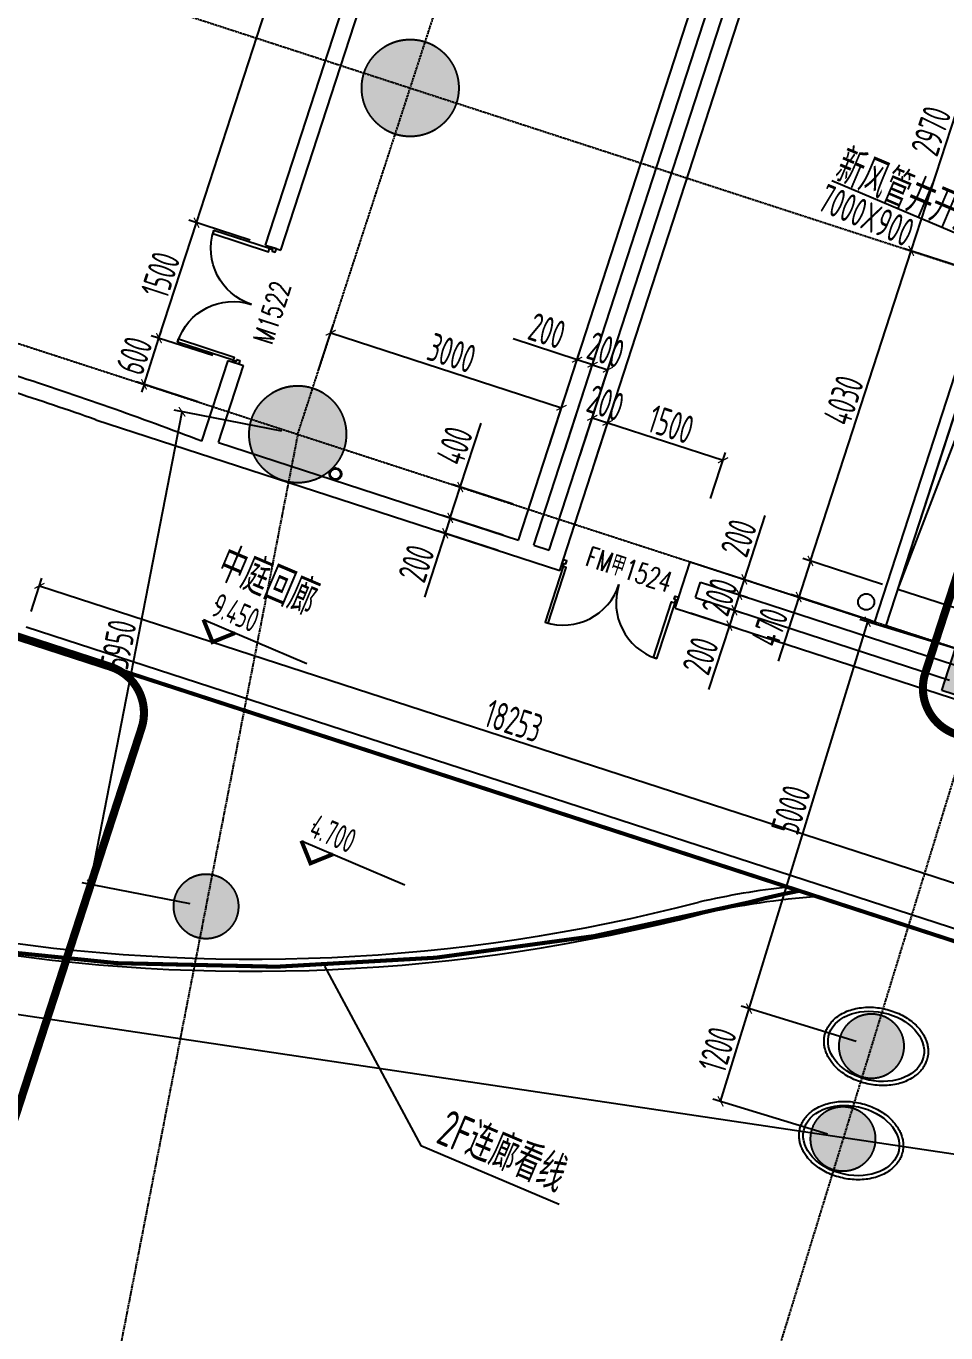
# Model space of a CAD drawing. Extents: x 11778731 to 12007717, y -6694179 to -6363962.
# Drawn here: x 11926542 to 11937913, y -6405151 to -6389000 of the extents above; entities that cross this region are included whole.
import ezdxf
from ezdxf.enums import TextEntityAlignment as Align
from ezdxf.xclip import XClip

# ---------------------------------------------------------------- set-up
doc = ezdxf.new("R2010")
doc.units = 0
doc.header["$LTSCALE"] = 10
doc.header["$MEASUREMENT"] = 0
doc.header["$XCLIPFRAME"] = 0
for name, pattern in [('A3-RG-axis-100$0$CENTER', [2, 1.25, -0.25, 0.25, -0.25]), ('A3-RI-3F$0$DASH', [0.35, 0.25, -0.1]), ('DASHED2', [0.375, 0.25, -0.125])]:
    doc.linetypes.add(name, pattern=pattern)
for name, color, linetype in [('A-CLOD', 200, 'Continuous'), ('A3-RB-3F-100$0$A-DIMS-100', 1, 'Continuous'), ('A3-RG-axis-100$0$A-DIMS-100', 1, 'Continuous'), ('A3-RG-axis-100$0$A-GRID', 1, 'A3-RG-axis-100$0$CENTER'), ('A3-RI-3F$0$A-DOOR', 32, 'Continuous'), ('A3-RI-3F$0$A-FLOR-CURT', 55, 'Continuous'), ('A3-RI-3F$0$A-STRS-HRAL', 80, 'Continuous'), ('A3-RI-3F$0$A-SYMB-VOID', 35, 'Continuous'), ('A3-RI-3F$0$A-WALL', 7, 'Continuous'), ('A3-RI-3F$0$A-WALL-FINI', 95, 'Continuous'), ('A3-RM-3F$0$0P-1', 191, 'Continuous'), ('A3-RM-3F$0$0P-FE-FH-V', 141, 'Continuous'), ('A3-RM-3F$0$A-EQPM', 55, 'Continuous'), ('A3-RS-1F$0$A-HATH-GRAY', 8, 'Continuous'), ('A3-RS-1F$0$A-WALL', 7, 'Continuous'), ('A3-SYMB-3F-100$0$A-SYMB', 4, 'Continuous'), ('A3-SYMB-3F-100$0$A-SYMB-AREA', 4, 'Continuous'), ('A3-SYMB-3F-100$0$A-SYMB-DOOR', 3, 'Continuous'), ('A3-SYMB-3F-100$0$A-SYMB-DOOR1', 3, 'Continuous'), ('A3-SYMB-3F-100$0$A-SYMB-DOOR2', 3, 'Continuous'), ('A3-SYMB-3F-100$0$A-SYMB-DOOR3', 3, 'Continuous'), ('A3-SYMB-3F-100$0$A-SYMB-NAME', 4, 'Continuous'), ('A3-SYMB-3F-100$0$A-SYMB-NAME-E', 4, 'Continuous')]:
    doc.layers.add(name, color=color, linetype=linetype)
doc.styles.add('A3-RB-3F-100$0$XD2008', font='xd-hzs.shx', dxfattribs={"width": 0.7, "bigfont": 'xd-hztxt.shx'})
doc.styles.add('A3-RG-axis-100$0$XD2008', font='xd-hzs.shx', dxfattribs={"width": 0.7, "bigfont": 'xd-hztxt.shx'})
doc.styles.add('A3-SYMB-3F-100$0$ECADI', font='hzs.shx', dxfattribs={"width": 0.7, "bigfont": 'hztxt.shx'})
doc.styles.add('A3-SYMB-3F-100$0$ECADI-TXT', font='simplex.shx', dxfattribs={"bigfont": 'hztxt.shx'})
doc.styles.add('A3-SYMB-3F-100$0$XD2008', font='hzs.shx', dxfattribs={"width": 0.7, "bigfont": 'hztxt.shx'})
doc.dimstyles.new('A3-RB-3F-100$0$XD100$0', dxfattribs={"dimscale": 100, "dimtxt": 3.5, "dimasz": 1, "dimexe": 1, "dimexo": 2, "dimgap": 0.5, "dimtad": 1, "dimdec": 0, "dimdsep": 46, "dimtxsty": 'A3-RB-3F-100$0$XD2008', "dimblk1": 'A3-RB-3F-100$0$_ARCHTICK', "dimblk2": 'A3-RB-3F-100$0$_ARCHTICK', "dimsah": 1, "dimcen": 2.5, "dimclrt": 4, "dimaunit": 1, "dimadec": 0, "dimazin": 0, "dimtfac": 1, "dimtdec": 0, "dimtix": 1, "dimtmove": 0, "dimatfit": 3, "dimfxl": 0, "dimtolj": 1, "dimtzin": 0, "dimarcsym": 0})
doc.dimstyles.new('A3-RG-axis-100$0$XD100$0', dxfattribs={"dimscale": 100, "dimtxt": 3.5, "dimasz": 1, "dimexe": 1, "dimexo": 2, "dimgap": 0.5, "dimtad": 1, "dimdec": 0, "dimdsep": 46, "dimtxsty": 'A3-RG-axis-100$0$XD2008', "dimblk1": 'A3-RG-axis-100$0$_ARCHTICK', "dimblk2": 'A3-RG-axis-100$0$_ARCHTICK', "dimsah": 1, "dimcen": 2.5, "dimclrt": 4, "dimaunit": 1, "dimadec": 0, "dimazin": 0, "dimtfac": 1, "dimtdec": 0, "dimtix": 1, "dimtmove": 0, "dimatfit": 3, "dimfxl": 0, "dimtolj": 1, "dimtzin": 0, "dimarcsym": 0})

# ---------------------------------------------------------------- blocks, each defined once
blk = doc.blocks.new('A3-RI-3F$0$J-双扇门-1500')
for points in [[(25, 80), (25, 805), (65, 805), (65, 80)], [(1475, 80), (1475, 805), (1435, 805), (1435, 80)], [(0, 80), (25, 80), (25, 40), (45, 40), (45, 0), (0, 0)], [(1500, 80), (1475, 80), (1475, 40), (1455, 40), (1455, 0), (1500, 0)]]:
    blk.add_lwpolyline(points, close=True)
for centre, start, end in [((25, 80), 0, 90), ((1475, 80), 90, 180)]:
    blk.add_arc(centre, 725, start, end)
blk = doc.blocks.new('A3-RI-3F')
at = {"layer": 'A3-RI-3F$0$A-FLOR-CURT', "color": 212, "linetype": 'A3-RI-3F$0$DASH', "const_width": 50}
blk.add_lwpolyline([(11917315, -6394313, 0.089248), (11926211, -6398447), (11925703, -6400382, 0.09896), (11935487, -6399828, -0.017803), (11936101, -6399687)], format="xyb", dxfattribs=at)
at = {"layer": 'A3-RI-3F$0$A-FLOR-CURT', "color": 170, "linetype": 'A3-RI-3F$0$DASH', "const_width": 50}
blk.add_lwpolyline([(11926493, -6396565, 0.052123), (11917489, -6394434), (11917228, -6394435), (11916164, -6395948), (11915379, -6395377, 0.263888), (11909910, -6402375), (11909461, -6410947, 0.270782), (11913854, -6418314, 0.242696), (11921643, -6418532), (11929176, -6413825, -0.244698), (11942986, -6412739), (11948447, -6415057, 0.668179), (11951083, -6412467), (11948801, -6406818, 0.221695), (11943856, -6402207), (11926494, -6396566)], format="xyb", dxfattribs=at)
at = {"layer": 'A3-RI-3F$0$A-STRS-HRAL'}
for p, q in [((11926542, -6396424), (11943902, -6402064)), ((11926494, -6396566), (11943856, -6402207))]:
    blk.add_line(p, q, dxfattribs=at)
for centre, radius, start, end in [((11936938, -6408739), 9150, 96.1373, 103.1372), ((11936938, -6408739), 9000, 93.909, 103.1372), ((11929338, -6378532), 22000, 260.5903, 284.5336), ((11929338, -6378532), 22150, 260.5903, 284.5336)]:
    blk.add_arc(centre, radius, start, end, dxfattribs=at)
at = {"layer": 'A3-RI-3F$0$A-SYMB-VOID'}
blk.add_lwpolyline([(11909493, -6410336), (11913493, -6399283), (11947092, -6404294)], dxfattribs=at)
at = {"layer": 'A3-RI-3F$0$A-WALL'}
for p, q in [((11932630, -6395352), (11937342, -6380849)), ((11932820, -6395414), (11937533, -6380911)), ((11933010, -6395476), (11937723, -6380972)), ((11933324, -6395157), (11937913, -6381034)), ((11929503, -6391708), (11932686, -6381912)), ((11929693, -6391770), (11932876, -6381974)), ((11937033, -6396363), (11939388, -6389116)), ((11937176, -6396409), (11939484, -6389305)), ((11929503, -6391708), (11929693, -6391770)), ((11928716, -6394131), (11929040, -6393134)), ((11929040, -6393134), (11929230, -6393196)), ((11928921, -6394147), (11929230, -6393196)), ((11927405, -6393865), (11933139, -6395728)), ((11928921, -6394147), (11932630, -6395352)), ((11933139, -6395728), (11933324, -6395157)), ((11932820, -6395414), (11933010, -6395476)), ((11934565, -6396192), (11934751, -6395621)), ((11934751, -6395621), (11937033, -6396363)), ((11934817, -6396063), (11934879, -6395873)), ((11934879, -6395873), (11938018, -6396893)), ((11934817, -6396063), (11937956, -6397083)), ((11934565, -6396192), (11942364, -6398726)), ((11937176, -6396409), (11938032, -6396687))]:
    blk.add_line(p, q, dxfattribs=at)
for radius, start, end in [(47550, 69.1562, 72.1069), (47350, 70.7531, 72.0977)]:
    blk.add_arc((11911797, -6438569), radius, start, end, dxfattribs=at)
at = {"layer": 'A3-RI-3F$0$A-WALL-FINI'}
for centre in [(11937050, -6401610), (11936743, -6402774)]:
    blk.add_ellipse(centre, major_axis=(587, -125), ratio=0.708333, dxfattribs=at)
for points in [[(11937686, -6401746), (11937689, -6401734), (11937691, -6401721), (11937694, -6401691), (11937694, -6401673), (11937693, -6401637), (11937691, -6401619), (11937684, -6401584), (11937679, -6401566), (11937667, -6401531), (11937660, -6401514), (11937644, -6401480), (11937634, -6401463), (11937613, -6401431), (11937602, -6401415), (11937571, -6401376), (11937550, -6401355), (11937505, -6401313), (11937481, -6401294), (11937429, -6401258), (11937402, -6401241), (11937345, -6401211), (11937315, -6401197), (11937253, -6401174), (11937221, -6401163), (11937157, -6401146), (11937124, -6401140), (11937058, -6401130), (11937025, -6401127), (11936959, -6401125), (11936927, -6401126), (11936862, -6401132), (11936831, -6401137), (11936769, -6401150), (11936740, -6401158), (11936683, -6401179), (11936656, -6401191), (11936605, -6401219), (11936581, -6401235), (11936541, -6401266), (11936525, -6401281), (11936495, -6401312), (11936482, -6401329), (11936458, -6401364), (11936448, -6401382), (11936432, -6401417), (11936426, -6401434), (11936416, -6401467), (11936412, -6401485), (11936408, -6401519), (11936407, -6401537), (11936407, -6401572), (11936409, -6401590), (11936415, -6401625), (11936419, -6401642), (11936429, -6401677), (11936436, -6401694), (11936451, -6401728), (11936460, -6401745), (11936479, -6401777), (11936490, -6401793), (11936520, -6401832), (11936539, -6401854), (11936583, -6401896), (11936606, -6401915), (11936656, -6401952), (11936683, -6401969), (11936739, -6402001), (11936769, -6402015), (11936829, -6402040), (11936861, -6402051), (11936924, -6402069), (11936957, -6402076), (11937022, -6402087), (11937055, -6402091), (11937121, -6402095), (11937154, -6402095), (11937218, -6402091), (11937250, -6402087), (11937312, -6402075), (11937342, -6402068), (11937399, -6402049), (11937427, -6402037), (11937479, -6402011), (11937504, -6401996), (11937545, -6401966), (11937563, -6401952), (11937595, -6401920), (11937610, -6401903), (11937636, -6401868), (11937647, -6401849), (11937664, -6401814), (11937671, -6401798), (11937680, -6401770), (11937684, -6401758), (11937686, -6401746)], [(11937379, -6402910), (11937381, -6402897), (11937383, -6402885), (11937386, -6402855), (11937387, -6402837), (11937385, -6402801), (11937383, -6402783), (11937376, -6402748), (11937372, -6402730), (11937360, -6402695), (11937353, -6402678), (11937336, -6402644), (11937327, -6402627), (11937306, -6402594), (11937294, -6402579), (11937263, -6402540), (11937243, -6402519), (11937198, -6402477), (11937174, -6402458), (11937122, -6402422), (11937095, -6402405), (11937037, -6402375), (11937007, -6402361), (11936946, -6402337), (11936914, -6402327), (11936850, -6402310), (11936817, -6402304), (11936751, -6402294), (11936718, -6402291), (11936652, -6402289), (11936619, -6402290), (11936555, -6402296), (11936523, -6402300), (11936462, -6402314), (11936432, -6402322), (11936376, -6402343), (11936348, -6402355), (11936297, -6402383), (11936273, -6402398), (11936234, -6402430), (11936218, -6402444), (11936188, -6402476), (11936174, -6402493), (11936150, -6402528), (11936140, -6402546), (11936124, -6402581), (11936118, -6402598), (11936108, -6402631), (11936105, -6402648), (11936100, -6402683), (11936099, -6402701), (11936100, -6402736), (11936101, -6402754), (11936107, -6402789), (11936111, -6402806), (11936122, -6402841), (11936128, -6402858), (11936143, -6402892), (11936152, -6402909), (11936172, -6402941), (11936183, -6402957), (11936212, -6402996), (11936232, -6403018), (11936275, -6403060), (11936299, -6403079), (11936349, -6403116), (11936376, -6403133), (11936432, -6403165), (11936461, -6403179), (11936522, -6403204), (11936553, -6403215), (11936617, -6403233), (11936649, -6403240), (11936715, -6403251), (11936748, -6403255), (11936814, -6403259), (11936846, -6403258), (11936911, -6403255), (11936942, -6403251), (11937004, -6403239), (11937034, -6403231), (11937092, -6403213), (11937120, -6403201), (11937172, -6403175), (11937196, -6403160), (11937238, -6403130), (11937255, -6403115), (11937288, -6403084), (11937302, -6403067), (11937328, -6403032), (11937340, -6403013), (11937357, -6402978), (11937364, -6402962), (11937373, -6402933), (11937376, -6402922), (11937379, -6402910)]]:
    blk.add_open_spline(points, degree=3, knots=[0, 0, 0, 0, 0.076523, 0.076523, 0.183626, 0.183626, 0.290729, 0.290729, 0.397831, 0.397831, 0.504934, 0.504934, 0.612037, 0.612037, 0.719139, 0.719139, 0.87668, 0.87668, 1.03422, 1.03422, 1.191761, 1.191761, 1.349301, 1.349301, 1.506841, 1.506841, 1.664382, 1.664382, 1.821922, 1.821922, 1.979462, 1.979462, 2.137003, 2.137003, 2.294543, 2.294543, 2.452083, 2.452083, 2.609624, 2.609624, 2.73537, 2.73537, 2.861116, 2.861116, 2.986863, 2.986863, 3.092591, 3.092591, 3.198319, 3.198319, 3.304047, 3.304047, 3.409776, 3.409776, 3.515504, 3.515504, 3.621232, 3.621232, 3.72696, 3.72696, 3.832689, 3.832689, 3.989552, 3.989552, 4.146415, 4.146415, 4.303278, 4.303278, 4.460141, 4.460141, 4.617004, 4.617004, 4.773867, 4.773867, 4.93073, 4.93073, 5.087593, 5.087593, 5.244456, 5.244456, 5.401319, 5.401319, 5.558182, 5.558182, 5.715045, 5.715045, 5.84446, 5.84446, 5.973874, 5.973874, 6.103289, 6.103289, 6.20947, 6.20947, 6.283185, 6.283185, 6.283185, 6.283185], dxfattribs=at)
at = {"layer": 'A3-RI-3F$0$A-DOOR', "xscale": -1, "rotation": 71.99754863190459}
blk.add_blockref('A3-RI-3F$0$J-双扇门-1500', (11929636, -6391751), dxfattribs=at)
at = {"layer": 'A3-RI-3F$0$A-DOOR', "rotation": 162.0000000041102}
blk.add_blockref('A3-RI-3F$0$J-双扇门-1500', (11934609, -6396058), dxfattribs=at)
blk = doc.blocks.new('A3-RG-axis-100$0$_ARCHTICK')
at = {"color": 0, "linetype": 'ByBlock', "const_width": 0.15}
blk.add_lwpolyline([(-0.5, -0.5), (0.5, 0.5)], dxfattribs=at)
blk = doc.blocks.new('*D288')
at = {"layer": 'A3-RG-axis-100$0$A-DIMS-100', "color": 0, "lineweight": -2}
for p, q in [((11935128, -6402290), (11935480, -6401143)), ((11936802, -6401548), (11935384, -6401113)), ((11936450, -6402696), (11935033, -6402261))]:
    blk.add_line(p, q, dxfattribs=at)
at = {"layer": 'A3-RG-axis-100$0$A-DIMS-100', "color": 0, "lineweight": -2, "xscale": 100, "yscale": 100, "zscale": 100}
for p, rotation in [((11935480, -6401143), 72.94645626420272), ((11935128, -6402290), 252.9464562642027)]:
    blk.add_blockref('A3-RG-axis-100$0$_ARCHTICK', p, dxfattribs=dict(at, rotation=rotation))
at = {"layer": 'A3-RG-axis-100$0$A-DIMS-100', "color": 4, "insert": (11935089, -6401650), "char_height": 350, "attachment_point": 5, "rotation": 72.9465, "style": 'A3-RG-axis-100$0$XD2008'}
blk.add_mtext('\\A1;1200', dxfattribs=at)
blk = doc.blocks.new('*D289')
at = {"layer": 'A3-RG-axis-100$0$A-DIMS-100', "color": 0, "lineweight": -2}
for p, q in [((11935480, -6401143), (11936947, -6396362)), ((11938269, -6396767), (11936851, -6396333)), ((11936802, -6401548), (11935384, -6401113))]:
    blk.add_line(p, q, dxfattribs=at)
at = {"layer": 'A3-RG-axis-100$0$A-DIMS-100', "color": 0, "lineweight": -2, "xscale": 100, "yscale": 100, "zscale": 100}
for p, rotation in [((11936947, -6396362), 72.94645626422133), ((11935480, -6401143), 252.9464562642213)]:
    blk.add_blockref('A3-RG-axis-100$0$_ARCHTICK', p, dxfattribs=dict(at, rotation=rotation))
at = {"layer": 'A3-RG-axis-100$0$A-DIMS-100', "color": 4, "insert": (11935998, -6398686), "char_height": 350, "attachment_point": 5, "rotation": 72.9465, "style": 'A3-RG-axis-100$0$XD2008'}
blk.add_mtext('\\A1;5000', dxfattribs=at)
blk = doc.blocks.new('*D314')
at = {"layer": 'A3-RG-axis-100$0$A-DIMS-100', "color": 0, "lineweight": -2}
for p, q in [((11927336, -6399608), (11928470, -6393767)), ((11929704, -6394007), (11928372, -6393748)), ((11928569, -6399848), (11927237, -6399589))]:
    blk.add_line(p, q, dxfattribs=at)
at = {"layer": 'A3-RG-axis-100$0$A-DIMS-100', "color": 0, "lineweight": -2, "xscale": 100, "yscale": 100, "zscale": 100}
for p, rotation in [((11928470, -6393767), 79.00517451069146), ((11927336, -6399608), 259.0051745106915)]:
    blk.add_blockref('A3-RG-axis-100$0$_ARCHTICK', p, dxfattribs=dict(at, rotation=rotation))
at = {"layer": 'A3-RG-axis-100$0$A-DIMS-100', "color": 4, "insert": (11927682, -6396645), "char_height": 350, "attachment_point": 5, "rotation": 79.0052, "style": 'A3-RG-axis-100$0$XD2008'}
blk.add_mtext('\\A1;5950', dxfattribs=at)
blk = doc.blocks.new('A3-SYMB-3F-100$0$ECADI-TAG-HGHT（国标）')
at = {"color": 1}
blk.add_line((-2.12, 2.12), (11.77, 2.12), dxfattribs=at)
at = {"color": 1, "const_width": 0.5}
blk.add_lwpolyline([(-2.12, 2.12), (0, 0), (2.12, 2.12)], dxfattribs=at)
at = {"color": 1}
blk.add_point((-1.48, 4.6), dxfattribs=at)
at = {"style": 'A3-SYMB-3F-100$0$XD2008', "width": 0.7}
blk.add_attdef('FL', text='', height=3, dxfattribs=at).set_placement((-2.69, 2.97), align=Align.RIGHT)
for tag, p in [('F.F.L.', (2.28, 2.97)), ('T.O.S.', (2.28, -1.1))]:
    blk.add_attdef(tag, p, '', height=3, dxfattribs=at)
blk = doc.blocks.new('A3-SYMB-3F-100$0$ECADI-TAG-ROOM')
at = {"layer": 'A3-SYMB-3F-100$0$A-SYMB-AREA', "style": 'A3-SYMB-3F-100$0$ECADI', "width": 0.7}
blk.add_attdef('340M2', text='', height=2.5, dxfattribs=at).set_placement((7.17, -1.75), align=Align.MIDDLE_LEFT)
at = {"layer": 'A3-SYMB-3F-100$0$A-SYMB-NAME', "style": 'A3-SYMB-3F-100$0$ECADI', "width": 0.7}
blk.add_attdef('CHINESENAME', (-5.13, 0.09), '', height=4.5, dxfattribs=at)
at = {"layer": 'A3-SYMB-3F-100$0$A-SYMB-NAME-E', "style": 'A3-SYMB-3F-100$0$ECADI', "width": 0.7}
for tag, p in [('ENGLISHHIGH', (-5.13, 8.04)), ('ENGLISHLOW', (-5.13, 4.84))]:
    blk.add_attdef(tag, p, '', height=2.5, dxfattribs=at)
blk = doc.blocks.new('A3-SYMB-3F-100$0$ECADI-TAG-DOOR')
at = {"layer": 'A3-SYMB-3F-100$0$A-SYMB-DOOR', "style": 'A3-SYMB-3F-100$0$ECADI-TXT', "width": 0.7}
for tag, p in [('门窗主编号1', (-6.41, 7.26)), ('门窗主编号2', (2.08, 7.26))]:
    blk.add_attdef(tag, p, '', height=2.5, dxfattribs=at)
at = {"layer": 'A3-SYMB-3F-100$0$A-SYMB-DOOR', "style": 'A3-SYMB-3F-100$0$ECADI-TXT', "width": 0.7, "flags": 1}
for tag, p in [('洞口尺寸(宽X高)', (-6.42, 1.62)), ('备注', (-6.39, -1.21))]:
    blk.add_attdef(tag, p, '', height=2.5, dxfattribs=at)
at = {"layer": 'A3-SYMB-3F-100$0$A-SYMB-DOOR1', "style": 'A3-SYMB-3F-100$0$ECADI-TXT', "width": 0.7}
blk.add_attdef('门窗辅编号1', (-6.41, 4.41), '', height=2.5, dxfattribs=at)
at = {"layer": 'A3-SYMB-3F-100$0$A-SYMB-DOOR2', "style": 'A3-SYMB-3F-100$0$ECADI-TXT', "width": 0.7}
blk.add_attdef('门窗辅编号2', (-2.86, 4.41), '', height=2.5, dxfattribs=at)
at = {"layer": 'A3-SYMB-3F-100$0$A-SYMB-DOOR3', "style": 'A3-SYMB-3F-100$0$ECADI-TXT', "width": 0.7}
blk.add_attdef('门窗辅编号3', (2.32, 4.41), '', height=2.5, dxfattribs=at)
blk = doc.blocks.new('A3-SYMB-3F-100')
at = {"layer": 'A3-SYMB-3F-100$0$A-SYMB'}
for points in [[(11938445, -6392543), (11938205, -6391634), (11936503, -6390911)], [(11930231, -6400617), (11931422, -6402834), (11933131, -6403560)]]:
    blk.add_lwpolyline(points, dxfattribs=at)
ref = blk.add_blockref('A3-SYMB-3F-100$0$ECADI-TAG-ROOM', (11936606, -6390950), dxfattribs=dict(at, xscale=-99.99999999989049, yscale=100.0000000001164, rotation=337.0000000008721))
ref.add_attrib('CHINESENAME', '新风管井开洞', (11936510, -6390900), dxfattribs={"height": 450, "rotation": 337, "style": 'A3-SYMB-3F-100$0$ECADI', "width": 0.7})
ref = blk.add_blockref('A3-SYMB-3F-100$0$ECADI-TAG-ROOM', (11936403, -6391314), dxfattribs=dict(at, xscale=-99.99999999989049, yscale=100.0000000001164, rotation=337.0000000008721))
ref.add_attrib('CHINESENAME', '7000X900', (11936307, -6391264), dxfattribs={"height": 350, "rotation": 337, "style": 'A3-SYMB-3F-100$0$ECADI', "width": 0.7})
ref = blk.add_blockref('A3-SYMB-3F-100$0$ECADI-TAG-ROOM', (11929336, -6396028), dxfattribs=dict(at, xscale=99.99999999989046, yscale=100.0000000001164, rotation=337))
ref.add_attrib('CHINESENAME', '中庭回廊', (11928868, -6395820), dxfattribs={"height": 450, "rotation": 337, "style": 'A3-SYMB-3F-100$0$ECADI', "width": 0.7})
ref = blk.add_blockref('A3-SYMB-3F-100$0$ECADI-TAG-HGHT（国标）', (11928847, -6396613), dxfattribs=dict(at, xscale=100, yscale=100.0000000002328, rotation=337))
ref.add_attrib('F.F.L.', '9.450', (11928812, -6396276), dxfattribs={"layer": '0', "height": 300, "rotation": 337, "style": 'A3-SYMB-3F-100$0$XD2008', "width": 0.7})
ref = blk.add_blockref('A3-SYMB-3F-100$0$ECADI-TAG-HGHT（国标）', (11930058, -6399347), dxfattribs=dict(at, xscale=100, yscale=100.0000000002328, rotation=337))
ref.add_attrib('F.F.L.', '4.700', (11930023, -6399010), dxfattribs={"layer": '0', "height": 300, "rotation": 337, "style": 'A3-SYMB-3F-100$0$XD2008', "width": 0.7})
ref = blk.add_blockref('A3-SYMB-3F-100$0$ECADI-TAG-ROOM', (11932016, -6402982), dxfattribs=dict(at, xscale=99.99999999989048, yscale=100.0000000001164, rotation=336.9999999996812))
ref.add_attrib('CHINESENAME', '2F连廊看线', (11931593, -6402794), dxfattribs={"height": 450, "rotation": 337, "style": 'A3-SYMB-3F-100$0$ECADI', "width": 0.7})
at = {"layer": 'A3-SYMB-3F-100$0$A-SYMB-DOOR'}
ref = blk.add_blockref('A3-SYMB-3F-100$0$ECADI-TAG-DOOR', (11930586, -6392214), dxfattribs=dict(at, xscale=99.99999999997296, yscale=100, zscale=100, rotation=71.99999999999999))
ref.add_attrib('门窗主编号1', 'M1522', dxfattribs={"height": 250, "rotation": 72, "style": 'A3-SYMB-3F-100$0$ECADI-TXT', "width": 0.7}).set_placement((11929822, -6392207), align=Align.RIGHT)
ref = blk.add_blockref('A3-SYMB-3F-100$0$ECADI-TAG-DOOR', (11934469, -6396766), dxfattribs=dict(at, xscale=99.9999999999729, yscale=100, zscale=100, rotation=341.8379650759512))
ref.add_attrib('门窗主编号1', 'FM甲1524', dxfattribs={"height": 250, "rotation": 341.838, "style": 'A3-SYMB-3F-100$0$ECADI-TXT', "width": 0.7}).set_placement((11934477, -6396003), align=Align.RIGHT)
blk = doc.blocks.new('A3-RB-3F-100$0$_ARCHTICK')
at = {"color": 0, "linetype": 'ByBlock', "const_width": 0.15}
blk.add_lwpolyline([(-0.5, -0.5), (0.5, 0.5)], dxfattribs=at)
blk = doc.blocks.new('*D933')
at = {"layer": 'A3-RB-3F-100$0$A-DIMS-100', "color": 0, "lineweight": -2}
for p, q in [((11928849, -6393073), (11928090, -6392826)), ((11928185, -6392857), (11928216, -6392762)), ((11928000, -6393428), (11928185, -6392857)), ((11928664, -6393643), (11927905, -6393397)), ((11928000, -6393428), (11927969, -6393523))]:
    blk.add_line(p, q, dxfattribs=at)
at = {"layer": 'A3-RB-3F-100$0$A-DIMS-100', "color": 0, "lineweight": -2, "xscale": 100, "yscale": 100, "zscale": 100}
for p, rotation in [((11928185, -6392857), 251.9999999997879), ((11928000, -6393428), 71.9999999997879)]:
    blk.add_blockref('A3-RB-3F-100$0$_ARCHTICK', p, dxfattribs=dict(at, rotation=rotation))
at = {"layer": 'A3-RB-3F-100$0$A-DIMS-100', "color": 4, "insert": (11927879, -6393073), "char_height": 350, "attachment_point": 5, "rotation": 72, "style": 'A3-RB-3F-100$0$XD2008'}
blk.add_mtext('\\A1;600', dxfattribs=at)
blk = doc.blocks.new('*D934')
at = {"layer": 'A3-RB-3F-100$0$A-DIMS-100', "color": 0, "lineweight": -2}
for p, q in [((11928185, -6392857), (11928649, -6391430)), ((11929313, -6391646), (11928554, -6391399)), ((11928849, -6393073), (11928090, -6392826))]:
    blk.add_line(p, q, dxfattribs=at)
at = {"layer": 'A3-RB-3F-100$0$A-DIMS-100', "color": 0, "lineweight": -2, "xscale": 100, "yscale": 100, "zscale": 100}
for p, rotation in [((11928649, -6391430), 71.99999999980233), ((11928185, -6392857), 251.9999999998024)]:
    blk.add_blockref('A3-RB-3F-100$0$_ARCHTICK', p, dxfattribs=dict(at, rotation=rotation))
at = {"layer": 'A3-RB-3F-100$0$A-DIMS-100', "color": 4, "insert": (11928203, -6392074), "char_height": 350, "attachment_point": 5, "rotation": 72, "style": 'A3-RB-3F-100$0$XD2008'}
blk.add_mtext('\\A1;1500', dxfattribs=at)
blk = doc.blocks.new('*D935')
at = {"layer": 'A3-RB-3F-100$0$A-DIMS-100', "color": 0, "lineweight": -2}
for p, q in [((11928649, -6391430), (11931832, -6381634)), ((11932496, -6381850), (11931737, -6381604)), ((11929313, -6391646), (11928554, -6391399))]:
    blk.add_line(p, q, dxfattribs=at)
at = {"layer": 'A3-RB-3F-100$0$A-DIMS-100', "color": 0, "lineweight": -2, "xscale": 100, "yscale": 100, "zscale": 100}
for p, rotation in [((11931832, -6381634), 71.99999999977985), ((11928649, -6391430), 251.9999999997798)]:
    blk.add_blockref('A3-RB-3F-100$0$_ARCHTICK', p, dxfattribs=dict(at, rotation=rotation))
at = {"layer": 'A3-RB-3F-100$0$A-DIMS-100', "color": 4, "insert": (11930026, -6386463), "char_height": 350, "attachment_point": 5, "rotation": 72, "style": 'A3-RB-3F-100$0$XD2008'}
blk.add_mtext('\\A1;10300', dxfattribs=at)
blk = doc.blocks.new('*D1016')
at = {"layer": 'A3-RB-3F-100$0$A-DIMS-100', "color": 0, "lineweight": -2}
for p, q in [((11930154, -6393264), (11930339, -6392695)), ((11930308, -6392790), (11933161, -6393717)), ((11933007, -6394191), (11933192, -6393622))]:
    blk.add_line(p, q, dxfattribs=at)
at = {"layer": 'A3-RB-3F-100$0$A-DIMS-100', "color": 0, "lineweight": -2, "xscale": 100, "yscale": 100, "zscale": 100}
for p, rotation in [((11930308, -6392790), 161.9999999998856), ((11933161, -6393717), 341.9999999998856)]:
    blk.add_blockref('A3-RB-3F-100$0$_ARCHTICK', p, dxfattribs=dict(at, rotation=rotation))
at = {"layer": 'A3-RB-3F-100$0$A-DIMS-100', "color": 4, "insert": (11931804, -6393040), "char_height": 350, "attachment_point": 5, "rotation": 342, "style": 'A3-RB-3F-100$0$XD2008'}
blk.add_mtext('\\A1;3000', dxfattribs=at)
blk = doc.blocks.new('*D1017')
at = {"layer": 'A3-RB-3F-100$0$A-DIMS-100', "color": 0, "lineweight": -2}
for p, q in [((11933354, -6393123), (11932565, -6392866)), ((11933007, -6394191), (11933385, -6393028)), ((11933197, -6394253), (11933575, -6393090)), ((11933545, -6393185), (11933354, -6393123))]:
    blk.add_line(p, q, dxfattribs=at)
at = {"layer": 'A3-RB-3F-100$0$A-DIMS-100', "color": 0, "lineweight": -2, "xscale": 100, "yscale": 100, "zscale": 100}
for p, rotation in [((11933354, -6393123), 161.9999999997666), ((11933545, -6393185), 341.9999999997666)]:
    blk.add_blockref('A3-RB-3F-100$0$_ARCHTICK', p, dxfattribs=dict(at, rotation=rotation))
at = {"layer": 'A3-RB-3F-100$0$A-DIMS-100', "color": 4, "insert": (11932982, -6392765), "char_height": 350, "attachment_point": 5, "rotation": 342, "style": 'A3-RB-3F-100$0$XD2008'}
blk.add_mtext('\\A1;200', dxfattribs=at)
blk = doc.blocks.new('*D1018')
at = {"layer": 'A3-RB-3F-100$0$A-DIMS-100', "color": 0, "lineweight": -2}
for p, q in [((11933197, -6394253), (11933575, -6393090)), ((11933388, -6394315), (11933766, -6393151)), ((11933545, -6393185), (11933735, -6393247))]:
    blk.add_line(p, q, dxfattribs=at)
at = {"layer": 'A3-RB-3F-100$0$A-DIMS-100', "color": 0, "lineweight": -2, "xscale": 100, "yscale": 100, "zscale": 100}
for p, rotation in [((11933545, -6393185), 161.9999999999827), ((11933735, -6393247), 341.9999999999827)]:
    blk.add_blockref('A3-RB-3F-100$0$_ARCHTICK', p, dxfattribs=dict(at, rotation=rotation))
at = {"layer": 'A3-RB-3F-100$0$A-DIMS-100', "color": 4, "insert": (11933709, -6393002), "char_height": 350, "attachment_point": 5, "rotation": 342, "style": 'A3-RB-3F-100$0$XD2008'}
blk.add_mtext('\\A1;200', dxfattribs=at)
blk = doc.blocks.new('*D1019')
at = {"layer": 'A3-RB-3F-100$0$A-DIMS-100', "color": 0, "lineweight": -2}
for p, q in [((11933388, -6394315), (11933573, -6393746)), ((11933578, -6394377), (11933763, -6393808)), ((11933542, -6393841), (11933732, -6393903))]:
    blk.add_line(p, q, dxfattribs=at)
at = {"layer": 'A3-RB-3F-100$0$A-DIMS-100', "color": 0, "lineweight": -2, "xscale": 100, "yscale": 100, "zscale": 100}
for p, rotation in [((11933542, -6393841), 161.9999999997922), ((11933732, -6393903), 341.9999999997921)]:
    blk.add_blockref('A3-RB-3F-100$0$_ARCHTICK', p, dxfattribs=dict(at, rotation=rotation))
at = {"layer": 'A3-RB-3F-100$0$A-DIMS-100', "color": 4, "insert": (11933706, -6393658), "char_height": 350, "attachment_point": 5, "rotation": 342, "style": 'A3-RB-3F-100$0$XD2008'}
blk.add_mtext('\\A1;200', dxfattribs=at)
blk = doc.blocks.new('*D1022')
at = {"layer": 'A3-RB-3F-100$0$A-DIMS-100', "color": 0, "lineweight": -2}
for p, q in [((11933578, -6394377), (11933763, -6393808)), ((11933732, -6393903), (11935158, -6394366)), ((11935004, -6394840), (11935189, -6394271))]:
    blk.add_line(p, q, dxfattribs=at)
at = {"layer": 'A3-RB-3F-100$0$A-DIMS-100', "color": 0, "lineweight": -2, "xscale": 100, "yscale": 100, "zscale": 100}
for p, rotation in [((11933732, -6393903), 162.0000000007961), ((11935158, -6394366), 342.0000000007961)]:
    blk.add_blockref('A3-RB-3F-100$0$_ARCHTICK', p, dxfattribs=dict(at, rotation=rotation))
at = {"layer": 'A3-RB-3F-100$0$A-DIMS-100', "color": 4, "insert": (11934515, -6393921), "char_height": 350, "attachment_point": 5, "rotation": 342, "style": 'A3-RB-3F-100$0$XD2008'}
blk.add_mtext('\\A1;1500', dxfattribs=at)
blk = doc.blocks.new('*D1023')
at = {"layer": 'A3-RB-3F-100$0$A-DIMS-100', "color": 0, "lineweight": -2}
for p, q in [((11934817, -6396063), (11935394, -6396250)), ((11935299, -6396220), (11935237, -6396410)), ((11934756, -6396253), (11935332, -6396441)), ((11935237, -6396410), (11934980, -6397199))]:
    blk.add_line(p, q, dxfattribs=at)
at = {"layer": 'A3-RB-3F-100$0$A-DIMS-100', "color": 0, "lineweight": -2, "xscale": 100, "yscale": 100, "zscale": 100}
for p, rotation in [((11935299, -6396220), 71.99999999979217), ((11935237, -6396410), 251.9999999997922)]:
    blk.add_blockref('A3-RB-3F-100$0$_ARCHTICK', p, dxfattribs=dict(at, rotation=rotation))
at = {"layer": 'A3-RB-3F-100$0$A-DIMS-100', "color": 4, "insert": (11934879, -6396783), "char_height": 350, "attachment_point": 5, "rotation": 72, "style": 'A3-RB-3F-100$0$XD2008'}
blk.add_mtext('\\A1;200', dxfattribs=at)
blk = doc.blocks.new('*D989')
at = {"layer": 'A3-RB-3F-100$0$A-DIMS-100', "color": 0, "lineweight": -2}
for p, q in [((11934879, -6395873), (11935456, -6396060)), ((11934817, -6396063), (11935394, -6396250)), ((11935299, -6396220), (11935360, -6396029)), ((11935360, -6396029), (11935391, -6395934)), ((11935299, -6396220), (11935268, -6396315))]:
    blk.add_line(p, q, dxfattribs=at)
at = {"layer": 'A3-RB-3F-100$0$A-DIMS-100', "color": 0, "lineweight": -2, "xscale": 100, "yscale": 100, "zscale": 100}
for p, rotation in [((11935360, -6396029), 251.9999999998746), ((11935299, -6396220), 71.99999999987465)]:
    blk.add_blockref('A3-RB-3F-100$0$_ARCHTICK', p, dxfattribs=dict(at, rotation=rotation))
at = {"layer": 'A3-RB-3F-100$0$A-DIMS-100', "color": 4, "insert": (11935116, -6396055), "char_height": 350, "attachment_point": 5, "rotation": 72, "style": 'A3-RB-3F-100$0$XD2008'}
blk.add_mtext('\\A1;200', dxfattribs=at)
blk = doc.blocks.new('*D990')
at = {"layer": 'A3-RB-3F-100$0$A-DIMS-100', "color": 0, "lineweight": -2}
for p, q in [((11935422, -6395839), (11935679, -6395050)), ((11934941, -6395683), (11935517, -6395870)), ((11934879, -6395873), (11935456, -6396060)), ((11935360, -6396029), (11935422, -6395839))]:
    blk.add_line(p, q, dxfattribs=at)
at = {"layer": 'A3-RB-3F-100$0$A-DIMS-100', "color": 0, "lineweight": -2, "xscale": 100, "yscale": 100, "zscale": 100}
for p, rotation in [((11935422, -6395839), 71.99999999970973), ((11935360, -6396029), 251.9999999997097)]:
    blk.add_blockref('A3-RB-3F-100$0$_ARCHTICK', p, dxfattribs=dict(at, rotation=rotation))
at = {"layer": 'A3-RB-3F-100$0$A-DIMS-100', "color": 4, "insert": (11935352, -6395327), "char_height": 350, "attachment_point": 5, "rotation": 72, "style": 'A3-RB-3F-100$0$XD2008'}
blk.add_mtext('\\A1;200', dxfattribs=at)
blk = doc.blocks.new('*D991')
at = {"layer": 'A3-RB-3F-100$0$A-DIMS-100', "color": 0, "lineweight": -2}
for p, q in [((11931910, -6394698), (11932166, -6393908)), ((11931786, -6395078), (11931910, -6394698)), ((11932563, -6394910), (11931815, -6394667)), ((11932440, -6395291), (11931691, -6395047))]:
    blk.add_line(p, q, dxfattribs=at)
at = {"layer": 'A3-RB-3F-100$0$A-DIMS-100', "color": 0, "lineweight": -2, "xscale": 100, "yscale": 100, "zscale": 100}
for p, rotation in [((11931910, -6394698), 71.99999999962088), ((11931786, -6395078), 251.9999999996209)]:
    blk.add_blockref('A3-RB-3F-100$0$_ARCHTICK', p, dxfattribs=dict(at, rotation=rotation))
at = {"layer": 'A3-RB-3F-100$0$A-DIMS-100', "color": 4, "insert": (11931839, -6394186), "char_height": 350, "attachment_point": 5, "rotation": 72, "style": 'A3-RB-3F-100$0$XD2008'}
blk.add_mtext('\\A1;400', dxfattribs=at)
blk = doc.blocks.new('*D992')
at = {"layer": 'A3-RB-3F-100$0$A-DIMS-100', "color": 0, "lineweight": -2}
for p, q in [((11932440, -6395291), (11931691, -6395047)), ((11931786, -6395078), (11931724, -6395269)), ((11932378, -6395481), (11931629, -6395238)), ((11931724, -6395269), (11931468, -6396058))]:
    blk.add_line(p, q, dxfattribs=at)
at = {"layer": 'A3-RB-3F-100$0$A-DIMS-100', "color": 0, "lineweight": -2, "xscale": 100, "yscale": 100, "zscale": 100}
for p, rotation in [((11931786, -6395078), 71.99999999944959), ((11931724, -6395269), 251.9999999994496)]:
    blk.add_blockref('A3-RB-3F-100$0$_ARCHTICK', p, dxfattribs=dict(at, rotation=rotation))
at = {"layer": 'A3-RB-3F-100$0$A-DIMS-100', "color": 4, "insert": (11931367, -6395641), "char_height": 350, "attachment_point": 5, "rotation": 72, "style": 'A3-RB-3F-100$0$XD2008'}
blk.add_mtext('\\A1;200', dxfattribs=at)
blk = doc.blocks.new('*D1192')
at = {"layer": 'A3-RB-3F-100$0$A-DIMS-100', "color": 0, "lineweight": -2}
for p, q in [((11926604, -6396234), (11926738, -6395823)), ((11926707, -6395918), (11944066, -6401558)), ((11943964, -6401874), (11944097, -6401463))]:
    blk.add_line(p, q, dxfattribs=at)
at = {"layer": 'A3-RB-3F-100$0$A-DIMS-100', "color": 0, "lineweight": -2, "xscale": 100, "yscale": 100, "zscale": 100}
for p, rotation in [((11926707, -6395918), 161.9999999998596), ((11944066, -6401558), 341.9999999998596)]:
    blk.add_blockref('A3-RB-3F-100$0$_ARCHTICK', p, dxfattribs=dict(at, rotation=rotation))
at = {"layer": 'A3-RB-3F-100$0$A-DIMS-100', "color": 4, "insert": (11932571, -6397586), "char_height": 350, "attachment_point": 5, "rotation": 342, "style": 'A3-RB-3F-100$0$XD2008'}
blk.add_mtext('\\A1;18253', dxfattribs=at)
blk = doc.blocks.new('*D851')
at = {"layer": 'A3-RB-3F-100$0$A-DIMS-100', "color": 0, "lineweight": -2}
for p, q in [((11937131, -6395900), (11936144, -6395580)), ((11936239, -6395610), (11936094, -6396057)), ((11936094, -6396057), (11935838, -6396847)), ((11936986, -6396347), (11935999, -6396027))]:
    blk.add_line(p, q, dxfattribs=at)
at = {"layer": 'A3-RB-3F-100$0$A-DIMS-100', "color": 0, "lineweight": -2, "xscale": 100, "yscale": 100, "zscale": 100}
for p, rotation in [((11936239, -6395610), 71.99999999981777), ((11936094, -6396057), 251.9999999998178)]:
    blk.add_blockref('A3-RB-3F-100$0$_ARCHTICK', p, dxfattribs=dict(at, rotation=rotation))
at = {"layer": 'A3-RB-3F-100$0$A-DIMS-100', "color": 4, "insert": (11935736, -6396430), "char_height": 350, "attachment_point": 5, "rotation": 72, "style": 'A3-RB-3F-100$0$XD2008'}
blk.add_mtext('\\A1;470', dxfattribs=at)
blk = doc.blocks.new('*D852')
at = {"layer": 'A3-RB-3F-100$0$A-DIMS-100', "color": 0, "lineweight": -2}
for p, q in [((11936239, -6395610), (11937485, -6391778)), ((11938376, -6392067), (11937390, -6391747)), ((11937131, -6395900), (11936144, -6395580))]:
    blk.add_line(p, q, dxfattribs=at)
at = {"layer": 'A3-RB-3F-100$0$A-DIMS-100', "color": 0, "lineweight": -2, "xscale": 100, "yscale": 100, "zscale": 100}
for p, rotation in [((11937485, -6391778), 71.99999999992644), ((11936239, -6395610), 251.9999999999264)]:
    blk.add_blockref('A3-RB-3F-100$0$_ARCHTICK', p, dxfattribs=dict(at, rotation=rotation))
at = {"layer": 'A3-RB-3F-100$0$A-DIMS-100', "color": 4, "insert": (11936648, -6393625), "char_height": 350, "attachment_point": 5, "rotation": 72, "style": 'A3-RB-3F-100$0$XD2008'}
blk.add_mtext('\\A1;4030', dxfattribs=at)
blk = doc.blocks.new('*D853')
at = {"layer": 'A3-RB-3F-100$0$A-DIMS-100', "color": 0, "lineweight": -2}
for p, q in [((11937485, -6391778), (11938402, -6388953)), ((11939294, -6389243), (11938307, -6388922)), ((11938376, -6392067), (11937390, -6391747))]:
    blk.add_line(p, q, dxfattribs=at)
at = {"layer": 'A3-RB-3F-100$0$A-DIMS-100', "color": 0, "lineweight": -2, "xscale": 100, "yscale": 100, "zscale": 100}
for p, rotation in [((11938402, -6388953), 71.99999999992522), ((11937485, -6391778), 251.9999999999252)]:
    blk.add_blockref('A3-RB-3F-100$0$_ARCHTICK', p, dxfattribs=dict(at, rotation=rotation))
at = {"layer": 'A3-RB-3F-100$0$A-DIMS-100', "color": 4, "insert": (11937730, -6390296), "char_height": 350, "attachment_point": 5, "rotation": 72, "style": 'A3-RB-3F-100$0$XD2008'}
blk.add_mtext('\\A1;2970', dxfattribs=at)
blk = doc.blocks.new('A3-RS-1F')
at = {"layer": 'A3-RS-1F$0$A-HATH-GRAY'}
h = blk.add_hatch(color=256, dxfattribs=at)
edge = h.paths.add_edge_path()
edge.add_arc((11931291, -6389765), 600, 0, 360)
h = blk.add_hatch(color=256, dxfattribs=at)
edge = h.paths.add_edge_path()
edge.add_arc((11929900, -6394045), 600, 0, 360)
blk.add_hatch(color=256, dxfattribs=at).paths.add_polyline_path([(11937862, -6397210), (11938202, -6396164), (11939058, -6396442), (11938718, -6397488)])
h = blk.add_hatch(color=256, dxfattribs=at)
edge = h.paths.add_edge_path()
edge.add_arc((11928767, -6399880), 400, 0, 360)
h = blk.add_hatch(color=256, dxfattribs=at)
edge = h.paths.add_edge_path()
edge.add_arc((11936993, -6401607), 400, 0, 360)
h = blk.add_hatch(color=256, dxfattribs=at)
edge = h.paths.add_edge_path()
edge.add_arc((11936641, -6402754), 400, 0, 360)
at = {"layer": 'A3-RS-1F$0$A-WALL'}
blk.add_lwpolyline([(11937862, -6397210), (11938202, -6396164), (11939058, -6396442), (11938718, -6397488)], close=True, dxfattribs=at)
for centre, radius in [((11931291, -6389765), 600), ((11929900, -6394045), 600), ((11928767, -6399880), 400), ((11936993, -6401607), 400), ((11936641, -6402754), 400)]:
    blk.add_circle(centre, radius, dxfattribs=at)
blk = doc.blocks.new('A3-RM-3F$0$DFA')
at = {"layer": 'A3-RM-3F$0$0P-FE-FH-V'}
for radius in [75, 65]:
    blk.add_circle((0, 0), radius, dxfattribs=at)
blk = doc.blocks.new('A3-RM-3F')
at = {"layer": 'A3-RM-3F$0$0P-FE-FH-V'}
blk.add_circle((11936928, -6396116, 0), 100, dxfattribs=at)
at = {"layer": 'A3-RM-3F$0$A-EQPM'}
blk.add_lwpolyline([(11939484, -6389305), (11940340, -6389583), (11938177, -6396240), (11937321, -6395962)], close=True, dxfattribs=at)
blk.add_lwpolyline([(11937321, -6395962), (11939708, -6389729), (11940340, -6389583)], dxfattribs=at)
at = {"layer": 'A3-RM-3F$0$0P-1'}
blk.add_blockref('A3-RM-3F$0$DFA', (11930367, -6394536), dxfattribs=at)
blk = doc.blocks.new('A3-RG-axis-100')
at = {"layer": 'A3-RG-axis-100$0$A-GRID'}
for p, q in [((11929900.4, -6394045), (11936634.8, -6373318.7)), ((11908160.7, -6382249.8), (12003495.5, -6413225.9)), ((11907916.9, -6386902.1), (12002104.9, -6417505.7)), ((11929900.5, -6394045), (11924823, -6420142.4)), ((11938459.9, -6396826.1), (11933644.8, -6412521.6))]:
    blk.add_line(p, q, dxfattribs=at)
at = {"layer": 'A3-RG-axis-100$0$A-DIMS-100'}
dim = blk.add_linear_dim(base=(11928470.4, -6393767.2), p1=(11928765.6, -6399885.8), p2=(11929900.2, -6394045), angle=79.00517, dimstyle='A3-RG-axis-100$0$XD100$0', override={"dimasz": 1}, dxfattribs=at)
dim.commit()
dim.dimension.update_dxf_attribs({"geometry": '*D314', "text_midpoint": (11927682.2, -6396644.7)})
for p1, p2, text, picture, middle in [((11936993.2, -6401606.9), (11938459.8, -6396826.1), '5000', '*D289', (11935998.2, -6398686.4)), ((11936641.3, -6402754.3), (11936993.2, -6401606.9), '1200', '*D288', (11935089, -6401650.5))]:
    dim = blk.add_aligned_dim(p1=p1, p2=p2, distance=1582.7, text=text, dimstyle='A3-RG-axis-100$0$XD100$0', override={"dimasz": 1}, dxfattribs=at)
    dim.commit()
    dim.dimension.update_dxf_attribs({"geometry": picture, "text_midpoint": middle})
blk = doc.blocks.new('A3-RB-3F-100')
at = {"layer": 'A3-RB-3F-100$0$A-DIMS-100'}
for p1, p2, distance, picture, middle in [((11929503.1, -6391707.9), (11932686, -6381912), 898.2, '*D935', (11930026.3, -6386462.8)), ((11938566.5, -6392129.2), (11939484.3, -6389304.5), 1137.6, '*D853', (11937729.5, -6390295.8)), ((11929039.6, -6393134.4), (11929503.1, -6391707.9), 898.2, '*D934', (11928203.1, -6392074.1)), ((11937321.2, -6395961.9), (11938566.5, -6392129.2), 1137.6, '*D852', (11936648, -6393624.5)), ((11928854.2, -6393705.1), (11929039.6, -6393134.4), 898.2, '*D933', (11927878.7, -6393072.7)), ((11933516.1, -6394566.8), (11934942.7, -6395030.3), 698.2, '*D1022', (11934514.7, -6393920.6)), ((11934627.1, -6396001.4), (11934689, -6395811.2), -706, '*D989', (11935115.5, -6396054.9))]:
    dim = blk.add_aligned_dim(p1=p1, p2=p2, distance=distance, dimstyle='A3-RB-3F-100$0$XD100$0', dxfattribs=at)
    dim.commit()
    dim.dimension.update_dxf_attribs({"geometry": picture, "text_midpoint": middle})
for base, p1, p2, picture, middle in [((11933544.6, -6393184.8), (11932945.5, -6394381.4), (11933135.7, -6394443.2), '*D1017', (11932912.1, -6392979.3)), ((11933734.8, -6393246.6), (11933135.7, -6394443.2), (11933325.9, -6394505), '*D1018', (11933639.7, -6393215.7)), ((11933731.8, -6393902.8), (11933325.9, -6394505), (11933516.1, -6394566.8), '*D1019', (11933636.7, -6393871.9))]:
    dim = blk.add_linear_dim(base=base, p1=p1, p2=p2, angle=342, text='200', dimstyle='A3-RB-3F-100$0$XD100$0', dxfattribs=at)
    dim.commit()
    dim.dimension.update_dxf_attribs({"geometry": picture, "text_midpoint": middle, "dimtype": 129})
dim = blk.add_aligned_dim(p1=(11930092.4, -6393454.4), p2=(11932945.5, -6394381.4), distance=698.2, text='3000', dimstyle='A3-RB-3F-100$0$XD100$0', dxfattribs=at)
dim.commit()
dim.dimension.update_dxf_attribs({"geometry": '*D1016', "text_midpoint": (11931804.2, -6393039.9)})
for base, p1, p2, angle, picture, middle in [((11931909.7, -6394697.9), (11932629.9, -6395352.5), (11932753.5, -6394972), 72, '*D991', (11932053.4, -6394255.6)), ((11935422.2, -6395839.2), (11934689, -6395811.2), (11934750.8, -6395621), 72, '*D990', (11935565.9, -6395396.9)), ((11931786.1, -6395078.3), (11932568.1, -6395542.7), (11932629.9, -6395352.5), 72, '*D992', (11931580.6, -6395710.7)), ((11936239.3, -6395610.4), (11937175.9, -6396409), (11937321.2, -6395961.9), 72, '*D851', (11935950.4, -6396499.7)), ((11944066.4, -6401558.1), (11926542.4, -6396423.8), (11943902, -6402064.2), 342, '*D1192', (11932501.2, -6397800.4)), ((11935298.6, -6396219.6), (11934565.3, -6396191.6), (11934627.1, -6396001.4), 72, '*D1023', (11935093.1, -6396852))]:
    dim = blk.add_linear_dim(base=base, p1=p1, p2=p2, angle=angle, dimstyle='A3-RB-3F-100$0$XD100$0', dxfattribs=at)
    dim.commit()
    dim.dimension.update_dxf_attribs({"geometry": picture, "text_midpoint": middle, "dimtype": 129})

msp = doc.modelspace()

# ---------------------------------------------------------------- linework, layer by layer
at = {"layer": 'A-CLOD', "linetype": 'DASHED2', "const_width": 100}
for points in [[(11941390, -6387453), (11945318, -6388729, -0.414214), (11945703, -6389485), (11942727, -6398644, -0.414214), (11941971, -6399030), (11938044, -6397753, -0.414214), (11937658, -6396997), (11940634, -6387838, -0.414214)], [(11914075, -6392528), (11927585, -6396918, -0.414212), (11927970, -6397674), (11926242, -6402994, -0.414214), (11925486, -6403380), (11911975, -6398990, -0.414214), (11911590, -6398234), (11913319, -6392914, -0.414215)]]:
    msp.add_lwpolyline(points, format="xyb", close=True, dxfattribs=at)

# ---------------------------------------------------------------- block references
for name in ['A3-RG-axis-100', 'A3-RB-3F-100', 'A3-RI-3F', 'A3-RI-3F', 'A3-RI-3F', 'A3-SYMB-3F-100', 'A3-SYMB-3F-100', 'A3-RM-3F']:
    msp.add_blockref(name, (0, 0))
ref = msp.add_blockref('A3-RS-1F', (0, 0))
XClip(ref).set_block_clipping_path([(11880575.4595815204, -6415096.270357037), (11910249.6177904997, -6426601.7009763205), (11922841.9025027994, -6430599.4828046197), (11977834.5324543808, -6451371.0095163761), (12008409.3102089595, -6381594.5835881606), (11890394.8696729206, -6356927.6296852781), (11884882.5177205391, -6396620.1386088813)])

doc.saveas('drawing.dxf')
